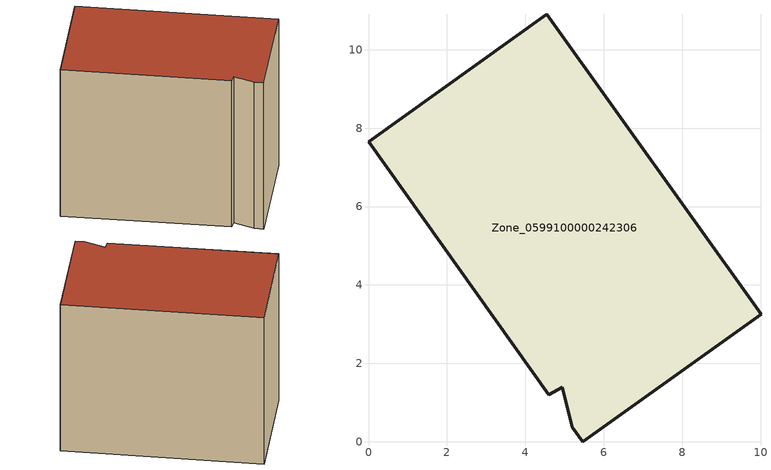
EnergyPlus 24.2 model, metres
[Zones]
Zone_0599100000242306
 floor ground (C_G): 5.19,0.37 4.94,1.39 4.6,1.2 0,7.65 4.55,10.9 10.01,3.25 5.46,0 z0
 wall outside (C_F): 0,7.65 4.6,1.2 4.94,1.39 5.19,0.37 5.46,0 10.01,3.25 4.55,10.9 0,7.65 z0:7.88
 roof outside (C_R): 4.94,1.39 5.19,0.37 5.46,0 10.01,3.25 4.55,10.9 0,7.65 4.6,1.2 z7.88
[BUILDING]
Pand.0599100000242306: North Axis=0; Terrain=City; Loads Convergence Tolerance Value=0.04; Temperature Convergence Tolerance Value=0.4; Solar Distribution=FullExterior; Maximum Number of Warmup Days=25; Minimum Number of Warmup Days=1
[Site:Location]
Rotterdam.The.Hague.AP_ZH_NLD Design_Conditions: Latitude=51.96; Longitude=4.45; Time Zone=1; Elevation=-4.5
[SITE:GROUNDTEMPERATURE:BUILDINGSURFACE]
18, 18, 18, 18, 18, 18, 18, 18, 18, 18, 18, 18
[MATERIAL] Thermal Absorptance=0.9; Solar Absorptance=0.7; Visible Absorptance=0.7
Name | Roughness | Thickness | Conductivity | Density | Specific Heat
G.TC.1975-1991 | MediumSmooth | 0.15 | 0.288461 | 540 | 1210
F.TC.1975-1991 | Rough | 0.3 | 0.230769 | 1920 | 840
R.TC.1975-1991 | MediumRough | 0.2 | 0.153846 | 1500 | 1000
[CONSTRUCTION]
C_G: G.TC.1975-1991
C_F: F.TC.1975-1991
C_R: R.TC.1975-1991
[ZONE]
Zone_0599100000242306: Type=1; Multiplier=1; Ceiling Height=Autocalculate; Volume=Autocalculate; Floor Area=autocalculate; Part of Total Floor Area=Yes
[ZONEINFILTRATION:DESIGNFLOWRATE]
Infil_Zone_0599100000242306: Zone or ZoneList or Space or SpaceList=Zone_0599100000242306; Schedule=AlwaysOn; Design Flow Rate Calculation Method=Flow/Area; Flow Rate per Floor Area=0.003; Constant Term Coefficient=1; Temperature Term Coefficient=0; Velocity Term Coefficient=0; Velocity Squared Term Coefficient=0
[HVACTEMPLATE:ZONE:IDEALLOADSAIRSYSTEM]
Zone_0599100000242306: Maximum Heating Supply Air Temperature=50; Minimum Cooling Supply Air Temperature=13; Maximum Heating Supply Air Humidity Ratio=0.0156; Minimum Cooling Supply Air Humidity Ratio=0.0077; Heating Limit=NoLimit; Cooling Limit=NoLimit; Dehumidification Control Type=ConstantSensibleHeatRatio; Cooling Sensible Heat Ratio=0.7; Dehumidification Setpoint=60; Humidification Control Type=None; Humidification Setpoint=30; Outdoor Air Method=None; Outdoor Air Flow Rate per Person=0.00944; Outdoor Air Flow Rate per Zone Floor Area=0; Outdoor Air Flow Rate per Zone=0; Demand Controlled Ventilation Type=None; Outdoor Air Economizer Type=NoEconomizer; Heat Recovery Type=None; Sensible Heat Recovery Effectiveness=0.7; Latent Heat Recovery Effectiveness=0.65
[ZONECONTROL:THERMOSTAT]
ThermostatControl_Zone_0599100000242306: Zone or ZoneList=Zone_0599100000242306; Control Type Schedule=DualSetpointControlType; Control 1=Thermostat_Zone_0599100000242306; Temperature Difference Between Cutout And Setpoint=0
[THERMOSTATSETPOINT:DUALSETPOINT]
Thermostat_Zone_0599100000242306: Heating Setpoint Temperature Schedule=HeatingSetpoint_Zone_0599100000242306; Cooling Setpoint Temperature Schedule=CoolingSetpoint_Zone_0599100000242306
[SCHEDULE:COMPACT]
HeatingSetpoint_Zone_0599100000242306: Through: 12/31, For: AllDays, Until: 24:00, 21
CoolingSetpoint_Zone_0599100000242306: Through: 12/31, For: AllDays, Until: 24:00, 24
DualSetpointControlType: Through: 12/31, For: AllDays, Until: 24:00, 4
AlwaysOn: Through: 12/31, For: AllDays, Until: 24:00, 1
